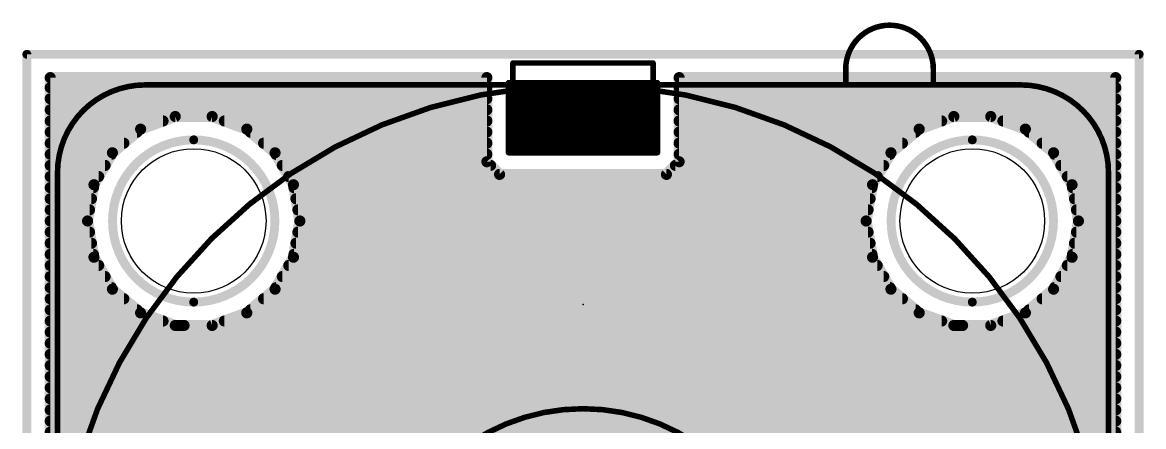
# Model space of a CAD drawing. Extents: x -0.1 to 53.2, y -0.1 to 26.1.
# Drawn here: x -0.1 to 25.5, y 16.89 to 26.13 of the extents above; entities that cross this region are included whole.
import ezdxf

# ---------------------------------------------------------------- set-up
doc = ezdxf.new("R2010")
doc.units = 0
for name, color, linetype in [('16', 175, 'CONTINUOUS'), ('20', 7, 'CONTINUOUS'), ('24', 7, 'CONTINUOUS'), ('42', 175, 'CONTINUOUS'), ('52', 253, 'CONTINUOUS')]:
    doc.layers.add(name, color=color, linetype=linetype)

msp = doc.modelspace()

# ---------------------------------------------------------------- linework, layer by layer
at = {"layer": '16', "const_width": 0.254}
for points in [[(0.5334, 14.8953), (0.5334, 24.8666)], [(0.5334, 24.8666), (10.5047, 24.8666)], [(10.5047, 24.8666), (10.5047, 22.9448)], [(14.8953, 22.9448), (14.8953, 24.8666)], [(14.8953, 24.8666), (24.8666, 24.8666)], [(24.8666, 24.8666), (24.8666, 14.8953)], [(0.5334, 24.638), (10.5047, 24.638)], [(14.8953, 24.638), (24.8666, 24.638)], [(0.5334, 24.384), (10.5047, 24.384)], [(14.8953, 24.384), (24.8666, 24.384)], [(0.5334, 24.13), (10.5047, 24.13)], [(3.389, 23.9776), (2.5978, 23.6896)], [(4.231, 23.9776), (3.389, 23.9776)], [(5.0222, 23.6896), (4.231, 23.9776)], [(14.8953, 24.13), (24.8666, 24.13)], [(21.169, 23.9776), (20.3778, 23.6896)], [(22.011, 23.9776), (21.169, 23.9776)], [(22.8022, 23.6896), (22.011, 23.9776)], [(0.5334, 23.876), (3.1099, 23.876)], [(2.5978, 23.6896), (1.9528, 23.1484)], [(2.5978, 23.6896), (2.5978, 23.6896)], [(4.5101, 23.876), (10.5047, 23.876)], [(5.6672, 23.1484), (5.0222, 23.6896)], [(5.0222, 23.6896), (5.0222, 23.6896)], [(14.8953, 23.876), (20.8899, 23.876)], [(20.3778, 23.6896), (19.7328, 23.1484)], [(20.3778, 23.6896), (20.3778, 23.6896)], [(22.2901, 23.876), (24.8666, 23.876)], [(23.4472, 23.1484), (22.8022, 23.6896)], [(22.8022, 23.6896), (22.8022, 23.6896)], [(0.5334, 23.622), (2.5172, 23.622)], [(5.1028, 23.622), (10.5047, 23.622)], [(14.8953, 23.622), (20.2972, 23.622)], [(22.8828, 23.622), (24.8666, 23.622)], [(0.5334, 23.368), (2.2145, 23.368)], [(5.4055, 23.368), (10.5047, 23.368)], [(14.8953, 23.368), (19.9945, 23.368)], [(23.1855, 23.368), (24.8666, 23.368)], [(0.5334, 23.114), (1.9329, 23.114)], [(1.9528, 23.1484), (1.5318, 22.4192)], [(1.9528, 23.1484), (1.9528, 23.1484)], [(1.9528, 23.1484), (1.9528, 23.1484)], [(6.0882, 22.4192), (5.6672, 23.1484)], [(5.6672, 23.1484), (5.6672, 23.1484)], [(5.6871, 23.114), (10.5047, 23.114)], [(10.5047, 22.9448), (10.7948, 22.6547)], [(14.6052, 22.6547), (14.8953, 22.9448)], [(14.8953, 23.114), (19.7129, 23.114)], [(19.7328, 23.1484), (19.3118, 22.4192)], [(19.7328, 23.1484), (19.7328, 23.1484)], [(19.7328, 23.1484), (19.7328, 23.1484)], [(23.8682, 22.4192), (23.4472, 23.1484)], [(23.4472, 23.1484), (23.4472, 23.1484)], [(23.4671, 23.114), (24.8666, 23.114)], [(0.5334, 22.86), (1.7863, 22.86)], [(5.8337, 22.86), (10.5895, 22.86)], [(14.8105, 22.86), (19.5663, 22.86)], [(23.6137, 22.86), (24.8666, 22.86)], [(0.5334, 22.606), (1.6396, 22.606)], [(1.5318, 22.4192), (1.3856, 21.59)], [(1.5318, 22.4192), (1.5318, 22.4192)], [(5.9804, 22.606), (19.4196, 22.606)], [(6.2344, 21.59), (6.0882, 22.4192)], [(6.0882, 22.4192), (6.0882, 22.4192)], [(10.7948, 22.6547), (14.6052, 22.6547)], [(19.3118, 22.4192), (19.1656, 21.59)], [(19.3118, 22.4192), (19.3118, 22.4192)], [(23.7604, 22.606), (24.8666, 22.606)], [(24.0144, 21.59), (23.8682, 22.4192)], [(23.8682, 22.4192), (23.8682, 22.4192)], [(0.5334, 22.352), (1.5199, 22.352)], [(6.1001, 22.352), (19.2999, 22.352)], [(23.8801, 22.352), (24.8666, 22.352)], [(0.5334, 22.098), (1.4751, 22.098)], [(6.1449, 22.098), (19.2551, 22.098)], [(23.9249, 22.098), (24.8666, 22.098)], [(0.5334, 21.844), (1.4304, 21.844)], [(6.1896, 21.844), (19.2104, 21.844)], [(23.9696, 21.844), (24.8666, 21.844)], [(0.5334, 21.59), (1.3856, 21.59)], [(1.3856, 21.59), (1.3856, 21.59)], [(1.3856, 21.59), (1.5318, 20.7608)], [(6.0882, 20.7608), (6.2344, 21.59)], [(6.2344, 21.59), (6.2344, 21.59)], [(6.2344, 21.59), (19.1656, 21.59)], [(19.1656, 21.59), (19.1656, 21.59)], [(19.1656, 21.59), (19.3118, 20.7608)], [(23.8682, 20.7608), (24.0144, 21.59)], [(24.0144, 21.59), (24.0144, 21.59)], [(24.0144, 21.59), (24.8666, 21.59)], [(0.5334, 21.336), (1.4304, 21.336)], [(6.1896, 21.336), (19.2104, 21.336)], [(23.9696, 21.336), (24.8666, 21.336)], [(0.5334, 21.082), (1.4751, 21.082)], [(6.1449, 21.082), (19.2551, 21.082)], [(23.9249, 21.082), (24.8666, 21.082)], [(0.5334, 20.828), (1.5199, 20.828)], [(1.5318, 20.7608), (1.5318, 20.7608)], [(1.5318, 20.7608), (1.9528, 20.0316)], [(5.6672, 20.0316), (6.0882, 20.7608)], [(6.0882, 20.7608), (6.0882, 20.7608)], [(6.1001, 20.828), (19.2999, 20.828)], [(19.3118, 20.7608), (19.3118, 20.7608)], [(19.3118, 20.7608), (19.7328, 20.0316)], [(23.4472, 20.0316), (23.8682, 20.7608)], [(23.8682, 20.7608), (23.8682, 20.7608)], [(23.8801, 20.828), (24.8666, 20.828)], [(0.5334, 20.574), (1.6396, 20.574)], [(5.9804, 20.574), (19.4196, 20.574)], [(23.7604, 20.574), (24.8666, 20.574)], [(0.5334, 20.32), (1.7863, 20.32)], [(5.8337, 20.32), (19.5663, 20.32)], [(23.6137, 20.32), (24.8666, 20.32)], [(0.5334, 20.066), (1.9329, 20.066)], [(1.9528, 20.0316), (1.9528, 20.0316)], [(1.9528, 20.0316), (2.5978, 19.4904)], [(5.0222, 19.4904), (5.6672, 20.0316)], [(5.6672, 20.0316), (5.6672, 20.0316)], [(5.6672, 20.0316), (5.6672, 20.0316)], [(5.6871, 20.066), (19.7129, 20.066)], [(19.7328, 20.0316), (19.7328, 20.0316)], [(19.7328, 20.0316), (20.3778, 19.4904)], [(22.8022, 19.4904), (23.4472, 20.0316)], [(23.4472, 20.0316), (23.4472, 20.0316)], [(23.4472, 20.0316), (23.4472, 20.0316)], [(23.4671, 20.066), (24.8666, 20.066)], [(0.5334, 19.812), (2.2145, 19.812)], [(5.4055, 19.812), (19.9945, 19.812)], [(23.1855, 19.812), (24.8666, 19.812)], [(0.5334, 19.558), (2.5172, 19.558)], [(2.5978, 19.4904), (2.5978, 19.4904)], [(2.5978, 19.4904), (3.389, 19.2024)], [(4.231, 19.2024), (5.0222, 19.4904)], [(5.0222, 19.4904), (5.0222, 19.4904)], [(5.1028, 19.558), (20.2972, 19.558)], [(20.3778, 19.4904), (20.3778, 19.4904)], [(20.3778, 19.4904), (21.169, 19.2024)], [(22.011, 19.2024), (22.8022, 19.4904)], [(22.8022, 19.4904), (22.8022, 19.4904)], [(22.8828, 19.558), (24.8666, 19.558)], [(0.5334, 19.304), (3.1099, 19.304)], [(3.389, 19.2024), (3.5891, 19.2024)], [(3.5891, 19.2024), (4.231, 19.2024)], [(4.5101, 19.304), (20.8899, 19.304)], [(21.169, 19.2024), (21.3691, 19.2024)], [(21.3691, 19.2024), (22.011, 19.2024)], [(22.2901, 19.304), (24.8666, 19.304)], [(0.5334, 19.05), (24.8666, 19.05)], [(0.5334, 18.796), (24.8666, 18.796)], [(0.5334, 18.542), (24.8666, 18.542)], [(0.5334, 18.288), (24.8666, 18.288)], [(0.5334, 18.034), (24.8666, 18.034)], [(0.5334, 17.78), (24.8666, 17.78)], [(0.5334, 17.526), (24.8666, 17.526)], [(0.5334, 17.272), (24.8666, 17.272)], [(0.5334, 17.018), (24.8666, 17.018)], [(0.5334, 16.764), (24.8666, 16.764)]]:
    msp.add_lwpolyline(points, dxfattribs=at)
at = {"layer": '16', "const_width": 0.127}
for points in [[(0.5969, 24.8666, 1), (0.4699, 24.8666)], [(0.5334, 24.9301, 1), (0.5334, 24.8031)], [(10.5682, 24.8666, 1), (10.4412, 24.8666)], [(10.5047, 24.8031, 1), (10.5047, 24.9301)], [(14.9588, 24.8666, 1), (14.8318, 24.8666)], [(14.8953, 24.9301, 1), (14.8953, 24.8031)], [(24.9301, 24.8666, 1), (24.8031, 24.8666)], [(24.8666, 24.8031, 1), (24.8666, 24.9301)], [(0.5334, 24.7015, 1), (0.5334, 24.5745)], [(10.5047, 24.5745, 1), (10.5047, 24.7015)], [(14.8953, 24.7015, 1), (14.8953, 24.5745)], [(24.8666, 24.5745, 1), (24.8666, 24.7015)], [(0.5334, 24.4475, 1), (0.5334, 24.3205)], [(10.5047, 24.3205, 1), (10.5047, 24.4475)], [(14.8953, 24.4475, 1), (14.8953, 24.3205)], [(24.8666, 24.3205, 1), (24.8666, 24.4475)], [(0.5334, 24.1935, 1), (0.5334, 24.0665)], [(3.389, 24.0411, 1), (3.389, 23.9141)], [(3.4107, 23.9179, 1), (3.3673, 24.0373)], [(4.2527, 24.0373, 1), (4.2093, 23.9179)], [(4.231, 23.9141, 1), (4.231, 24.0411)], [(10.5047, 24.0665, 1), (10.5047, 24.1935)], [(14.8953, 24.1935, 1), (14.8953, 24.0665)], [(21.169, 24.0411, 1), (21.169, 23.9141)], [(21.1907, 23.9179, 1), (21.1473, 24.0373)], [(22.0327, 24.0373, 1), (21.9893, 23.9179)], [(22.011, 23.9141, 1), (22.011, 24.0411)], [(24.8666, 24.0665, 1), (24.8666, 24.1935)], [(0.5334, 23.9395, 1), (0.5334, 23.8125)], [(2.5978, 23.7531, 1), (2.5978, 23.6261)], [(2.5761, 23.7493, 1), (2.6195, 23.6299)], [(2.6386, 23.641, 1), (2.557, 23.7383)], [(2.5978, 23.6261, 1), (2.5978, 23.7531)], [(3.1099, 23.8125, 1), (3.1099, 23.9395)], [(4.5101, 23.9395, 1), (4.5101, 23.8125)], [(5.063, 23.7383, 1), (4.9814, 23.641)], [(5.0222, 23.7531, 1), (5.0222, 23.6261)], [(5.0005, 23.6299, 1), (5.0439, 23.7493)], [(5.0222, 23.6261, 1), (5.0222, 23.7531)], [(10.5047, 23.8125, 1), (10.5047, 23.9395)], [(14.8953, 23.9395, 1), (14.8953, 23.8125)], [(20.3778, 23.7531, 1), (20.3778, 23.6261)], [(20.3561, 23.7493, 1), (20.3995, 23.6299)], [(20.4186, 23.641, 1), (20.337, 23.7383)], [(20.3778, 23.6261, 1), (20.3778, 23.7531)], [(20.8899, 23.8125, 1), (20.8899, 23.9395)], [(22.2901, 23.9395, 1), (22.2901, 23.8125)], [(22.843, 23.7383, 1), (22.7614, 23.641)], [(22.8022, 23.7531, 1), (22.8022, 23.6261)], [(22.7805, 23.6299, 1), (22.8239, 23.7493)], [(22.8022, 23.6261, 1), (22.8022, 23.7531)], [(24.8666, 23.8125, 1), (24.8666, 23.9395)], [(0.5334, 23.6855, 1), (0.5334, 23.5585)], [(2.5172, 23.5585, 1), (2.5172, 23.6855)], [(5.1028, 23.6855, 1), (5.1028, 23.5585)], [(10.5047, 23.5585, 1), (10.5047, 23.6855)], [(14.8953, 23.6855, 1), (14.8953, 23.5585)], [(20.2972, 23.5585, 1), (20.2972, 23.6855)], [(22.8828, 23.6855, 1), (22.8828, 23.5585)], [(24.8666, 23.5585, 1), (24.8666, 23.6855)], [(0.5334, 23.4315, 1), (0.5334, 23.3045)], [(2.2145, 23.3045, 1), (2.2145, 23.4315)], [(5.4055, 23.4315, 1), (5.4055, 23.3045)], [(10.5047, 23.3045, 1), (10.5047, 23.4315)], [(14.8953, 23.4315, 1), (14.8953, 23.3045)], [(19.9945, 23.3045, 1), (19.9945, 23.4315)], [(23.1855, 23.4315, 1), (23.1855, 23.3045)], [(24.8666, 23.3045, 1), (24.8666, 23.4315)], [(0.5334, 23.1775, 1), (0.5334, 23.0505)], [(1.9528, 23.2119, 1), (1.9528, 23.0849)], [(2.0163, 23.1484, 1), (1.8893, 23.1484)], [(1.912, 23.197, 1), (1.9936, 23.0998)], [(1.8893, 23.1484, 1), (2.0163, 23.1484)], [(2.0078, 23.1166, 1), (1.8978, 23.1801)], [(1.9329, 23.0505, 1), (1.9329, 23.1775)], [(1.9528, 23.0849, 1), (1.9528, 23.2119)], [(5.7222, 23.1801, 1), (5.6122, 23.1166)], [(5.7307, 23.1484, 1), (5.6037, 23.1484)], [(5.6037, 23.1484, 1), (5.7307, 23.1484)], [(5.6871, 23.1775, 1), (5.6871, 23.0505)], [(5.6264, 23.0997, 1), (5.708, 23.197)], [(10.5496, 22.9897, 1), (10.4598, 22.8999)], [(10.5047, 23.0505, 1), (10.5047, 23.1775)], [(14.8953, 23.1775, 1), (14.8953, 23.0505)], [(14.9402, 22.8999, 1), (14.8504, 22.9897)], [(19.7328, 23.2119, 1), (19.7328, 23.0849)], [(19.7963, 23.1484, 1), (19.6693, 23.1484)], [(19.692, 23.197, 1), (19.7736, 23.0998)], [(19.6693, 23.1484, 1), (19.7963, 23.1484)], [(19.7878, 23.1166, 1), (19.6778, 23.1801)], [(19.7129, 23.0505, 1), (19.7129, 23.1775)], [(19.7328, 23.0849, 1), (19.7328, 23.2119)], [(23.5022, 23.1801, 1), (23.3922, 23.1166)], [(23.5107, 23.1484, 1), (23.3837, 23.1484)], [(23.3837, 23.1484, 1), (23.5107, 23.1484)], [(23.4671, 23.1775, 1), (23.4671, 23.0505)], [(23.4064, 23.0997, 1), (23.488, 23.197)], [(24.8666, 23.0505, 1), (24.8666, 23.1775)], [(0.5334, 22.9235, 1), (0.5334, 22.7965)], [(1.7863, 22.7965, 1), (1.7863, 22.9235)], [(5.8337, 22.9235, 1), (5.8337, 22.7965)], [(10.4412, 22.9448, 1), (10.5682, 22.9448)], [(10.5895, 22.7965, 1), (10.5895, 22.9235)], [(14.8105, 22.9235, 1), (14.8105, 22.7965)], [(14.8318, 22.9448, 1), (14.9588, 22.9448)], [(19.5663, 22.7965, 1), (19.5663, 22.9235)], [(23.6137, 22.9235, 1), (23.6137, 22.7965)], [(24.8666, 22.7965, 1), (24.8666, 22.9235)], [(0.5334, 22.6695, 1), (0.5334, 22.5425)], [(1.5953, 22.4192, 1), (1.4683, 22.4192)], [(1.5943, 22.4082, 1), (1.4692, 22.4302)], [(1.6396, 22.5425, 1), (1.6396, 22.6695)], [(5.9804, 22.6695, 1), (5.9804, 22.5425)], [(6.1508, 22.4302, 1), (6.0257, 22.4082)], [(6.1517, 22.4192, 1), (6.0247, 22.4192)], [(10.7948, 22.7182, 1), (10.7948, 22.5912)], [(10.7499, 22.6098, 1), (10.8397, 22.6996)], [(14.5603, 22.6996, 1), (14.6501, 22.6098)], [(14.6052, 22.5912, 1), (14.6052, 22.7182)], [(19.3753, 22.4192, 1), (19.2483, 22.4192)], [(19.3743, 22.4082, 1), (19.2492, 22.4302)], [(19.4196, 22.5425, 1), (19.4196, 22.6695)], [(23.7604, 22.6695, 1), (23.7604, 22.5425)], [(23.9308, 22.4302, 1), (23.8057, 22.4082)], [(23.9317, 22.4192, 1), (23.8047, 22.4192)], [(24.8666, 22.5425, 1), (24.8666, 22.6695)], [(0.5334, 22.4155, 1), (0.5334, 22.2885)], [(1.4768, 22.451, 1), (1.5868, 22.3875)], [(1.4683, 22.4192, 1), (1.5953, 22.4192)], [(1.5199, 22.2885, 1), (1.5199, 22.4155)], [(6.0247, 22.4192, 1), (6.1517, 22.4192)], [(6.0332, 22.3875, 1), (6.1432, 22.451)], [(6.1001, 22.4155, 1), (6.1001, 22.2885)], [(19.2568, 22.451, 1), (19.3668, 22.3875)], [(19.2483, 22.4192, 1), (19.3753, 22.4192)], [(19.2999, 22.2885, 1), (19.2999, 22.4155)], [(23.8047, 22.4192, 1), (23.9317, 22.4192)], [(23.8132, 22.3875, 1), (23.9232, 22.451)], [(23.8801, 22.4155, 1), (23.8801, 22.2885)], [(24.8666, 22.2885, 1), (24.8666, 22.4155)], [(0.5334, 22.1615, 1), (0.5334, 22.0345)], [(1.4751, 22.0345, 1), (1.4751, 22.1615)], [(6.1449, 22.1615, 1), (6.1449, 22.0345)], [(19.2551, 22.0345, 1), (19.2551, 22.1615)], [(23.9249, 22.1615, 1), (23.9249, 22.0345)], [(24.8666, 22.0345, 1), (24.8666, 22.1615)], [(0.5334, 21.9075, 1), (0.5334, 21.7805)], [(1.4304, 21.7805, 1), (1.4304, 21.9075)], [(6.1896, 21.9075, 1), (6.1896, 21.7805)], [(19.2104, 21.7805, 1), (19.2104, 21.9075)], [(23.9696, 21.9075, 1), (23.9696, 21.7805)], [(24.8666, 21.7805, 1), (24.8666, 21.9075)], [(0.5334, 21.6535, 1), (0.5334, 21.5265)], [(1.4481, 21.601, 1), (1.323, 21.579)], [(1.323, 21.601, 1), (1.4481, 21.579)], [(1.4491, 21.59, 1), (1.3221, 21.59)], [(1.3221, 21.59, 1), (1.4491, 21.59)], [(1.3856, 21.5265, 1), (1.3856, 21.6535)], [(6.2979, 21.59, 1), (6.1709, 21.59)], [(6.2344, 21.6535, 1), (6.2344, 21.5265)], [(6.1709, 21.59, 1), (6.2979, 21.59)], [(6.297, 21.579, 1), (6.1719, 21.601)], [(6.1719, 21.579, 1), (6.297, 21.601)], [(19.2281, 21.601, 1), (19.103, 21.579)], [(19.103, 21.601, 1), (19.2281, 21.579)], [(19.2291, 21.59, 1), (19.1021, 21.59)], [(19.1021, 21.59, 1), (19.2291, 21.59)], [(19.1656, 21.5265, 1), (19.1656, 21.6535)], [(24.0779, 21.59, 1), (23.9509, 21.59)], [(24.0144, 21.6535, 1), (24.0144, 21.5265)], [(23.9509, 21.59, 1), (24.0779, 21.59)], [(24.077, 21.579, 1), (23.9519, 21.601)], [(23.9519, 21.579, 1), (24.077, 21.601)], [(24.8666, 21.5265, 1), (24.8666, 21.6535)], [(0.5334, 21.3995, 1), (0.5334, 21.2725)], [(1.4304, 21.2725, 1), (1.4304, 21.3995)], [(6.1896, 21.3995, 1), (6.1896, 21.2725)], [(19.2104, 21.2725, 1), (19.2104, 21.3995)], [(23.9696, 21.3995, 1), (23.9696, 21.2725)], [(24.8666, 21.2725, 1), (24.8666, 21.3995)], [(0.5334, 21.1455, 1), (0.5334, 21.0185)], [(1.4751, 21.0185, 1), (1.4751, 21.1455)], [(6.1449, 21.1455, 1), (6.1449, 21.0185)], [(19.2551, 21.0185, 1), (19.2551, 21.1455)], [(23.9249, 21.1455, 1), (23.9249, 21.0185)], [(24.8666, 21.0185, 1), (24.8666, 21.1455)], [(0.5334, 20.8915, 1), (0.5334, 20.7645)], [(1.5953, 20.7608, 1), (1.4683, 20.7608)], [(1.5868, 20.7925, 1), (1.4768, 20.729)], [(1.4683, 20.7608, 1), (1.5953, 20.7608)], [(1.4692, 20.7498, 1), (1.5943, 20.7718)], [(1.5199, 20.7645, 1), (1.5199, 20.8915)], [(6.1517, 20.7608, 1), (6.0247, 20.7608)], [(6.0257, 20.7718, 1), (6.1508, 20.7498)], [(6.0247, 20.7608, 1), (6.1517, 20.7608)], [(6.1432, 20.729, 1), (6.0332, 20.7925)], [(6.1001, 20.8915, 1), (6.1001, 20.7645)], [(19.3753, 20.7608, 1), (19.2483, 20.7608)], [(19.3668, 20.7925, 1), (19.2568, 20.729)], [(19.2483, 20.7608, 1), (19.3753, 20.7608)], [(19.2492, 20.7498, 1), (19.3743, 20.7718)], [(19.2999, 20.7645, 1), (19.2999, 20.8915)], [(23.9317, 20.7608, 1), (23.8047, 20.7608)], [(23.8057, 20.7718, 1), (23.9308, 20.7498)], [(23.8047, 20.7608, 1), (23.9317, 20.7608)], [(23.9232, 20.729, 1), (23.8132, 20.7925)], [(23.8801, 20.8915, 1), (23.8801, 20.7645)], [(24.8666, 20.7645, 1), (24.8666, 20.8915)], [(0.5334, 20.6375, 1), (0.5334, 20.5105)], [(1.6396, 20.5105, 1), (1.6396, 20.6375)], [(5.9804, 20.6375, 1), (5.9804, 20.5105)], [(19.4196, 20.5105, 1), (19.4196, 20.6375)], [(23.7604, 20.6375, 1), (23.7604, 20.5105)], [(24.8666, 20.5105, 1), (24.8666, 20.6375)], [(0.5334, 20.3835, 1), (0.5334, 20.2565)], [(1.7863, 20.2565, 1), (1.7863, 20.3835)], [(5.8337, 20.3835, 1), (5.8337, 20.2565)], [(19.5663, 20.2565, 1), (19.5663, 20.3835)], [(23.6137, 20.3835, 1), (23.6137, 20.2565)], [(24.8666, 20.2565, 1), (24.8666, 20.3835)], [(0.5334, 20.1295, 1), (0.5334, 20.0025)], [(2.0163, 20.0316, 1), (1.8893, 20.0316)], [(1.9936, 20.0802, 1), (1.912, 19.983)], [(1.8893, 20.0316, 1), (2.0163, 20.0316)], [(1.8978, 19.9999, 1), (2.0078, 20.0634)], [(1.9329, 20.0025, 1), (1.9329, 20.1295)], [(5.6672, 20.0951, 1), (5.6672, 19.9681)], [(5.7307, 20.0316, 1), (5.6037, 20.0316)], [(5.6122, 20.0634, 1), (5.7222, 19.9999)], [(5.6037, 20.0316, 1), (5.7307, 20.0316)], [(5.6871, 20.1295, 1), (5.6871, 20.0025)], [(5.708, 19.983, 1), (5.6264, 20.0802)], [(5.6672, 19.9681, 1), (5.6672, 20.0951)], [(19.7963, 20.0316, 1), (19.6693, 20.0316)], [(19.7736, 20.0802, 1), (19.692, 19.983)], [(19.6693, 20.0316, 1), (19.7963, 20.0316)], [(19.6778, 19.9999, 1), (19.7878, 20.0634)], [(19.7129, 20.0025, 1), (19.7129, 20.1295)], [(23.4472, 20.0951, 1), (23.4472, 19.9681)], [(23.5107, 20.0316, 1), (23.3837, 20.0316)], [(23.3922, 20.0634, 1), (23.5022, 19.9999)], [(23.3837, 20.0316, 1), (23.5107, 20.0316)], [(23.4671, 20.1295, 1), (23.4671, 20.0025)], [(23.488, 19.983, 1), (23.4064, 20.0802)], [(23.4472, 19.9681, 1), (23.4472, 20.0951)], [(24.8666, 20.0025, 1), (24.8666, 20.1295)], [(0.5334, 19.8755, 1), (0.5334, 19.7485)], [(2.2145, 19.7485, 1), (2.2145, 19.8755)], [(5.4055, 19.8755, 1), (5.4055, 19.7485)], [(19.9945, 19.7485, 1), (19.9945, 19.8755)], [(23.1855, 19.8755, 1), (23.1855, 19.7485)], [(24.8666, 19.7485, 1), (24.8666, 19.8755)], [(0.5334, 19.6215, 1), (0.5334, 19.4945)], [(2.5172, 19.4945, 1), (2.5172, 19.6215)], [(2.5978, 19.5539, 1), (2.5978, 19.4269)], [(2.6195, 19.55, 1), (2.5761, 19.4307)], [(2.557, 19.4417, 1), (2.6386, 19.539)], [(2.5978, 19.4269, 1), (2.5978, 19.5539)], [(5.0222, 19.5539, 1), (5.0222, 19.4269)], [(4.9814, 19.539, 1), (5.063, 19.4417)], [(5.0439, 19.4307, 1), (5.0005, 19.55)], [(5.0222, 19.4269, 1), (5.0222, 19.5539)], [(5.1028, 19.6215, 1), (5.1028, 19.4945)], [(20.2972, 19.4945, 1), (20.2972, 19.6215)], [(20.3778, 19.5539, 1), (20.3778, 19.4269)], [(20.3995, 19.55, 1), (20.3561, 19.4307)], [(20.337, 19.4417, 1), (20.4186, 19.539)], [(20.3778, 19.4269, 1), (20.3778, 19.5539)], [(22.8022, 19.5539, 1), (22.8022, 19.4269)], [(22.7614, 19.539, 1), (22.843, 19.4417)], [(22.8239, 19.4307, 1), (22.7805, 19.55)], [(22.8022, 19.4269, 1), (22.8022, 19.5539)], [(22.8828, 19.6215, 1), (22.8828, 19.4945)], [(24.8666, 19.4945, 1), (24.8666, 19.6215)], [(0.5334, 19.3675, 1), (0.5334, 19.2405)], [(3.1099, 19.2405, 1), (3.1099, 19.3675)], [(3.389, 19.2659, 1), (3.389, 19.1389)], [(3.3673, 19.1427, 1), (3.4107, 19.2621)], [(3.5891, 19.2659, 1), (3.5891, 19.1389)], [(3.5891, 19.1389, 1), (3.5891, 19.2659)], [(4.2093, 19.2621, 1), (4.2527, 19.1427)], [(4.231, 19.1389, 1), (4.231, 19.2659)], [(4.5101, 19.3675, 1), (4.5101, 19.2405)], [(20.8899, 19.2405, 1), (20.8899, 19.3675)], [(21.169, 19.2659, 1), (21.169, 19.1389)], [(21.1473, 19.1427, 1), (21.1907, 19.2621)], [(21.3691, 19.2659, 1), (21.3691, 19.1389)], [(21.3691, 19.1389, 1), (21.3691, 19.2659)], [(21.9893, 19.2621, 1), (22.0327, 19.1427)], [(22.011, 19.1389, 1), (22.011, 19.2659)], [(22.2901, 19.3675, 1), (22.2901, 19.2405)], [(24.8666, 19.2405, 1), (24.8666, 19.3675)], [(0.5334, 19.1135, 1), (0.5334, 18.9865)], [(24.8666, 18.9865, 1), (24.8666, 19.1135)], [(0.5334, 18.8595, 1), (0.5334, 18.7325)], [(24.8666, 18.7325, 1), (24.8666, 18.8595)], [(0.5334, 18.6055, 1), (0.5334, 18.4785)], [(24.8666, 18.4785, 1), (24.8666, 18.6055)], [(0.5334, 18.3515, 1), (0.5334, 18.2245)], [(24.8666, 18.2245, 1), (24.8666, 18.3515)], [(0.5334, 18.0975, 1), (0.5334, 17.9705)], [(24.8666, 17.9705, 1), (24.8666, 18.0975)], [(0.5334, 17.8435, 1), (0.5334, 17.7165)], [(24.8666, 17.7165, 1), (24.8666, 17.8435)], [(0.5334, 17.5895, 1), (0.5334, 17.4625)], [(24.8666, 17.4625, 1), (24.8666, 17.5895)], [(0.5334, 17.3355, 1), (0.5334, 17.2085)], [(24.8666, 17.2085, 1), (24.8666, 17.3355)], [(0.5334, 17.0815, 1), (0.5334, 16.9545)], [(24.8666, 16.9545, 1), (24.8666, 17.0815)], [(0.5334, 16.8275, 1), (0.5334, 16.7005)], [(24.8666, 16.7005, 1), (24.8666, 16.8275)]]:
    msp.add_lwpolyline(points, format="xyb", dxfattribs=at)
at = {"layer": '20'}
for points, const_width in [([(0, 0), (0, 25.4)], 0.2032), ([(0, 25.4), (25.4, 25.4)], 0.2032), ([(25.4, 25.4), (25.4, 0)], 0.2032), ([(14.4, 24.75), (11, 24.75)], 0.127), ([(11, 24.75), (11, 23.15)], 0.127), ([(14.4, 23.15), (14.4, 24.75)], 0.127), ([(14.4, 23.15), (11, 23.15)], 0.127)]:
    msp.add_lwpolyline(points, dxfattribs=dict(at, const_width=const_width))
for points, const_width in [([(0.0508, 25.4, 1), (-0.0508, 25.4)], 0.1016), ([(0, 25.4508, 1), (0, 25.3492)], 0.1016), ([(25.4508, 25.4, 1), (25.3492, 25.4)], 0.1016), ([(25.4, 25.3492, 1), (25.4, 25.4508)], 0.1016), ([(11.0318, 24.75, 1), (10.9682, 24.75)], 0.0635), ([(11, 24.7817, 1), (11, 24.7183)], 0.0635), ([(14.4318, 24.75, 1), (14.3682, 24.75)], 0.0635), ([(14.4, 24.7183, 1), (14.4, 24.7817)], 0.0635), ([(10.9682, 23.15, 1), (11.0318, 23.15)], 0.0635), ([(11, 23.1818, 1), (11, 23.1183)], 0.0635), ([(14.3682, 23.15, 1), (14.4318, 23.15)], 0.0635), ([(14.4, 23.1183, 1), (14.4, 23.1818)], 0.0635)]:
    msp.add_lwpolyline(points, format="xyb", dxfattribs=dict(at, const_width=const_width))
for centre in [(3.81, 21.59), (21.59, 21.59)]:
    msp.add_circle(centre, 1.651, dxfattribs=at)
at = {"layer": '24'}
msp.add_point((12.7, 19.685), dxfattribs=at)
at = {"layer": '42'}
for points, const_width in [([(11.0318, 24.75, 1), (10.9682, 24.75)], 0.0635), ([(11, 24.7817, 1), (11, 24.7183)], 0.0635), ([(11, 24.6698, 1), (11, 24.6063)], 0.0635), ([(14.4318, 24.75, 1), (14.3682, 24.75)], 0.0635), ([(14.4, 24.7183, 1), (14.4, 24.7817)], 0.0635), ([(14.4, 24.6063, 1), (14.4, 24.6698)], 0.0635), ([(11, 24.5428, 1), (11, 24.4793)], 0.0635), ([(11, 24.4157, 1), (11, 24.3523)], 0.0635), ([(14.4, 24.4793, 1), (14.4, 24.5428)], 0.0635), ([(14.4, 24.3523, 1), (14.4, 24.4157)], 0.0635), ([(11, 24.2888, 1), (11, 24.2253)], 0.0635), ([(11, 24.1618, 1), (11, 24.0983)], 0.0635), ([(14.4, 24.2253, 1), (14.4, 24.2888)], 0.0635), ([(14.4, 24.0983, 1), (14.4, 24.1618)], 0.0635), ([(11, 24.0347, 1), (11, 23.9713)], 0.0635), ([(11, 23.9078, 1), (11, 23.8443)], 0.0635), ([(11, 23.7808, 1), (11, 23.7173)], 0.0635), ([(14.4, 23.9713, 1), (14.4, 24.0347)], 0.0635), ([(14.4, 23.8443, 1), (14.4, 23.9078)], 0.0635), ([(14.4, 23.7173, 1), (14.4, 23.7808)], 0.0635), ([(11, 23.6537, 1), (11, 23.5903)], 0.0635), ([(11, 23.5267, 1), (11, 23.4633)], 0.0635), ([(14.4, 23.5903, 1), (14.4, 23.6537)], 0.0635), ([(14.4, 23.4633, 1), (14.4, 23.5267)], 0.0635), ([(3.81, 23.4442, 1), (3.81, 19.7358)], 0.2032), ([(3.81, 19.7358, 1), (3.81, 23.4442)], 0.2032), ([(3.81, 23.495, 1), (3.81, 23.3934)], 0.1016), ([(3.81, 23.3934, 1), (3.81, 23.495)], 0.1016), ([(11, 23.3998, 1), (11, 23.3363)], 0.0635), ([(11, 23.2727, 1), (11, 23.2093)], 0.0635), ([(14.4, 23.3363, 1), (14.4, 23.3998)], 0.0635), ([(14.4, 23.2093, 1), (14.4, 23.2727)], 0.0635), ([(21.59, 23.4442, 1), (21.59, 19.7358)], 0.2032), ([(21.59, 19.7358, 1), (21.59, 23.4442)], 0.2032), ([(21.59, 23.495, 1), (21.59, 23.3934)], 0.1016), ([(21.59, 23.3934, 1), (21.59, 23.495)], 0.1016), ([(10.9682, 23.15, 1), (11.0318, 23.15)], 0.0635), ([(11, 23.1818, 1), (11, 23.1183)], 0.0635), ([(14.3682, 23.15, 1), (14.4318, 23.15)], 0.0635), ([(14.4, 23.1183, 1), (14.4, 23.1818)], 0.0635), ([(3.81, 19.7866, 1), (3.81, 19.685)], 0.1016), ([(3.81, 19.685, 1), (3.81, 19.7866)], 0.1016), ([(21.59, 19.7866, 1), (21.59, 19.685)], 0.1016), ([(21.59, 19.685, 1), (21.59, 19.7866)], 0.1016)]:
    msp.add_lwpolyline(points, format="xyb", dxfattribs=dict(at, const_width=const_width))
at = {"layer": '42', "const_width": 0.127}
for points in [[(11, 24.75), (11, 23.15)], [(14.4, 24.75), (11, 24.75)], [(14.4, 24.638), (11, 24.638)], [(14.4, 23.15), (14.4, 24.75)], [(14.4, 24.511), (11, 24.511)], [(14.4, 24.384), (11, 24.384)], [(14.4, 24.257), (11, 24.257)], [(14.4, 24.13), (11, 24.13)], [(14.4, 24.003), (11, 24.003)], [(14.4, 23.876), (11, 23.876)], [(14.4, 23.749), (11, 23.749)], [(14.4, 23.622), (11, 23.622)], [(14.4, 23.495), (11, 23.495)], [(14.4, 23.368), (11, 23.368)], [(14.4, 23.241), (11, 23.241)], [(11, 23.15), (14.4, 23.15)]]:
    msp.add_lwpolyline(points, dxfattribs=at)
at = {"layer": '52'}
for points, const_width in [([(19.7, 26.065, 0.4142), (18.7, 25.065)], 0.127), ([(19.7, 26.0968, 1), (19.7, 26.0333)], 0.0635), ([(20.7, 25.065, 0.4142), (19.7, 26.065)], 0.127), ([(19.7, 26.0333, 1), (19.7, 26.0968)], 0.0635), ([(11.1318, 25.2, 1), (11.0682, 25.2)], 0.0635), ([(11.1, 25.2318, 1), (11.1, 25.1683)], 0.0635), ([(14.3318, 25.2, 1), (14.2683, 25.2)], 0.0635), ([(14.3, 25.1683, 1), (14.3, 25.2318)], 0.0635), ([(18.7317, 25.065, 1), (18.6683, 25.065)], 0.0635), ([(18.6683, 25.065, 1), (18.7317, 25.065)], 0.0635), ([(20.7317, 25.065, 1), (20.6683, 25.065)], 0.0635), ([(20.6683, 25.065, 1), (20.7317, 25.065)], 0.0635), ([(2.7, 24.7, 0.4142), (0.7, 22.7)], 0.127), ([(12.7, 0.7, 1), (12.7, 24.7, 1), (12.7, 0.7)], 0.127), ([(2.7, 24.7318, 1), (2.7, 24.6683)], 0.0635), ([(2.7, 24.6683, 1), (2.7, 24.7318)], 0.0635), ([(18.7, 24.7318, 1), (18.7, 24.6683)], 0.0635), ([(18.6683, 24.7, 1), (18.7317, 24.7)], 0.0635), ([(18.7, 24.6683, 1), (18.7, 24.7318)], 0.0635), ([(20.7, 24.7318, 1), (20.7, 24.6683)], 0.0635), ([(20.6683, 24.7, 1), (20.7317, 24.7)], 0.0635), ([(20.7, 24.6683, 1), (20.7, 24.7318)], 0.0635), ([(24.7, 22.7, 0.4142), (22.7, 24.7)], 0.127), ([(22.7, 24.7318, 1), (22.7, 24.6683)], 0.0635), ([(22.7, 24.6683, 1), (22.7, 24.7318)], 0.0635), ([(11.0682, 23.7, 1), (11.1318, 23.7)], 0.0635), ([(11.1, 23.7318, 1), (11.1, 23.6683)], 0.0635), ([(14.2683, 23.7, 1), (14.3318, 23.7)], 0.0635), ([(14.3, 23.6683, 1), (14.3, 23.7318)], 0.0635), ([(0.7318, 22.7, 1), (0.6683, 22.7)], 0.0635), ([(0.6683, 22.7, 1), (0.7318, 22.7)], 0.0635), ([(24.7318, 22.7, 1), (24.6683, 22.7)], 0.0635), ([(24.6683, 22.7, 1), (24.7318, 22.7)], 0.0635), ([(12.7, 8.1, 1), (12.7, 17.3, 1), (12.7, 8.1)], 0.127)]:
    msp.add_lwpolyline(points, format="xyb", dxfattribs=dict(at, const_width=const_width))
at = {"layer": '52', "const_width": 0.127}
for points in [[(11.1, 25.2), (14.3, 25.2)], [(11.1, 25.2), (11.1, 23.7)], [(14.3, 25.2), (14.3, 23.7)], [(18.7, 25.065), (18.7, 24.7)], [(20.7, 24.7), (20.7, 25.065)], [(2.7, 24.7), (18.7, 24.7)], [(18.7, 24.7), (20.7, 24.7)], [(20.7, 24.7), (22.7, 24.7)], [(14.3, 23.7), (11.1, 23.7)], [(0.7, 2.7), (0.7, 22.7)], [(24.7, 22.7), (24.7, 2.7)]]:
    msp.add_lwpolyline(points, dxfattribs=at)

doc.saveas('drawing.dxf')
